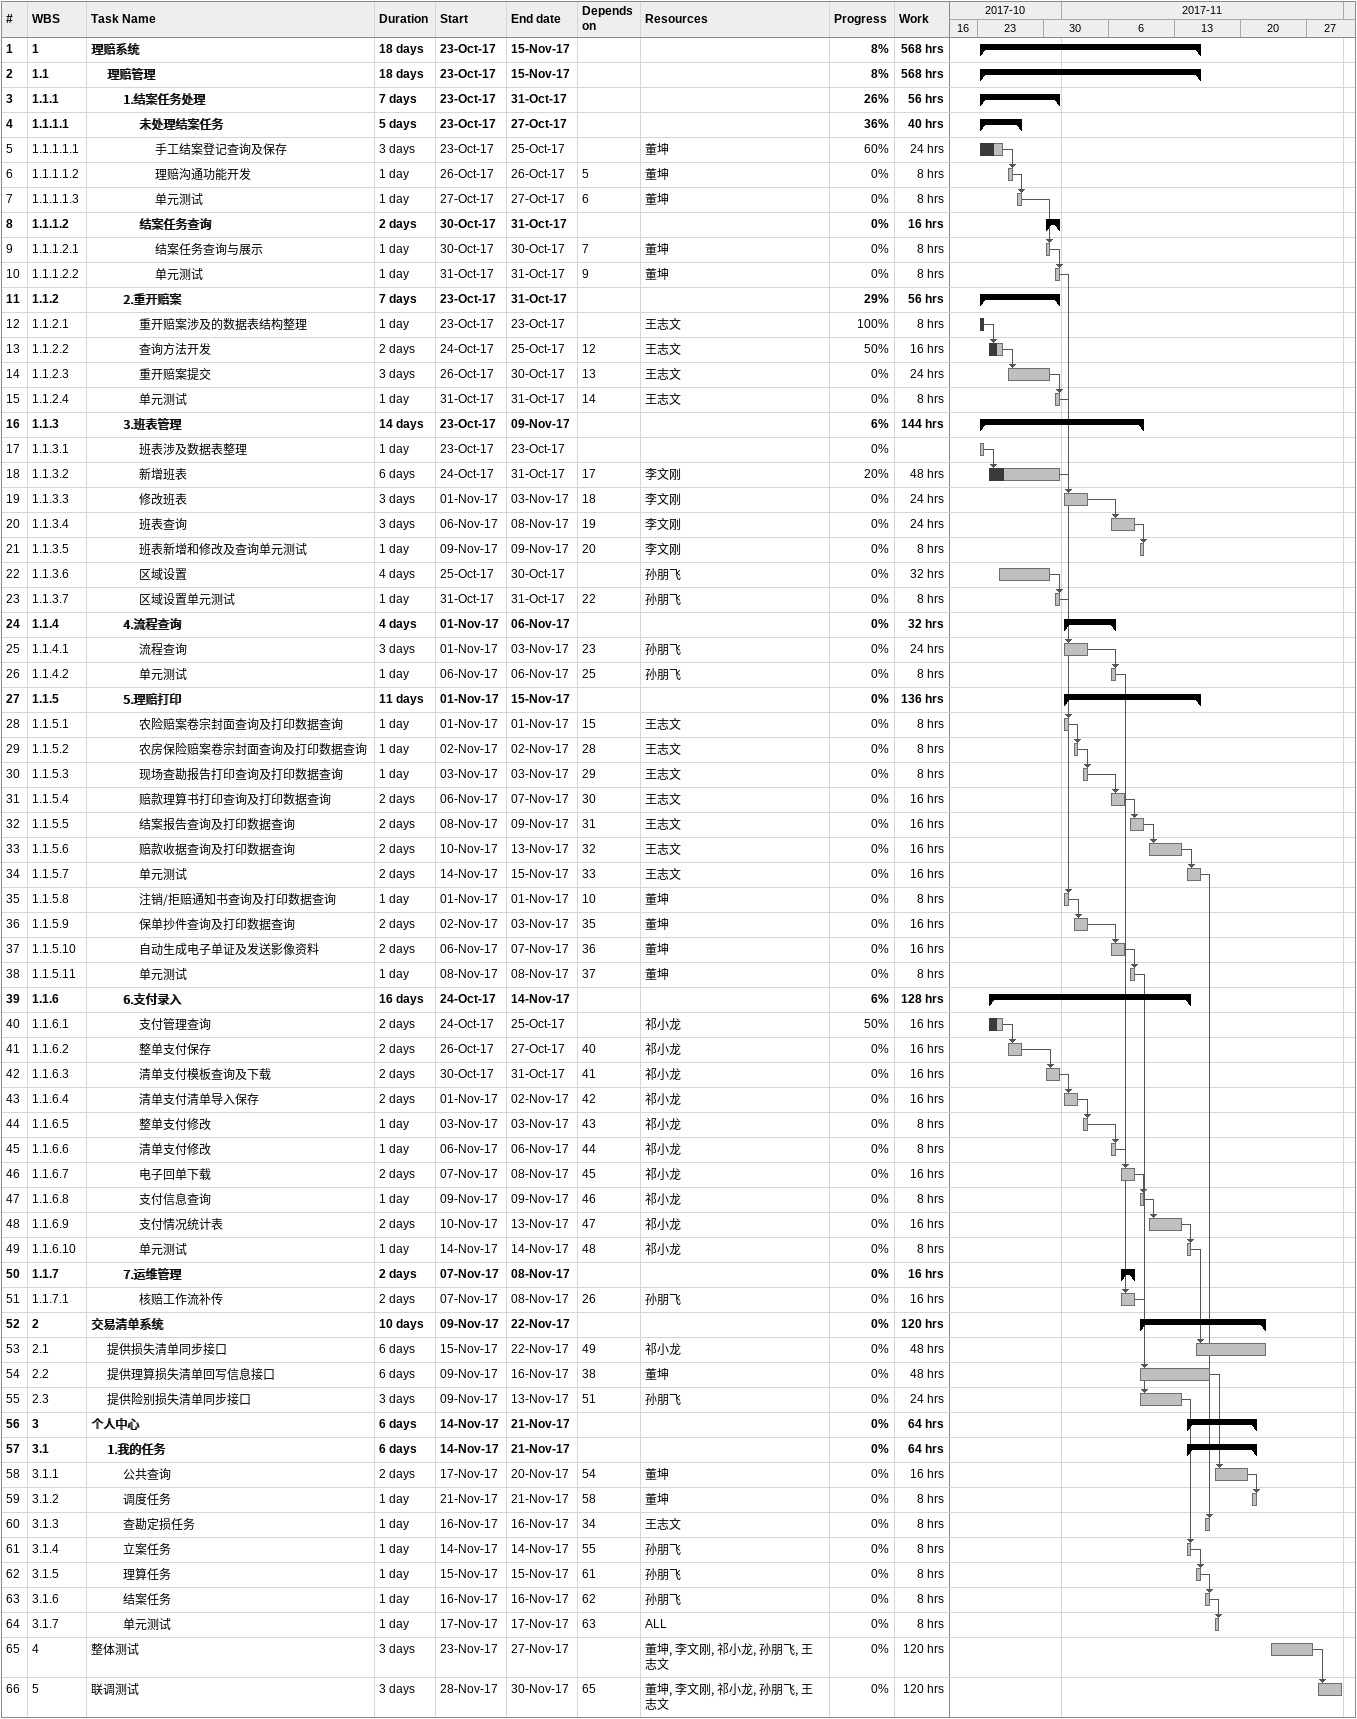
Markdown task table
| ID | WBS | Task | Duration | Start | Finish | Predecessors | Resources | % complete | Work (h) |
|---|---|---|---|---|---|---|---|---|---|
| 1 | 1 | **理赔系统** | 18d | 2017-10-23 | 2017-11-15 |  |  | 8 | 568 |
| 2 | 1.1 | **理赔管理** | 18d | 2017-10-23 | 2017-11-15 |  |  | 8 | 568 |
| 3 | 1.1.1 | **1.结案任务处理** | 7d | 2017-10-23 | 2017-10-31 |  |  | 26 | 56 |
| 4 | 1.1.1.1 | **未处理结案任务** | 5d | 2017-10-23 | 2017-10-27 |  |  | 36 | 40 |
| 5 | 1.1.1.1.1 | 手工结案登记查询及保存 | 3d | 2017-10-23 | 2017-10-25 |  | 董坤 | 60 | 24 |
| 6 | 1.1.1.1.2 | 理赔沟通功能开发 | 1d | 2017-10-26 | 2017-10-26 | 5 | 董坤 | 0 | 8 |
| 7 | 1.1.1.1.3 | 单元测试 | 1d | 2017-10-27 | 2017-10-27 | 6 | 董坤 | 0 | 8 |
| 8 | 1.1.1.2 | **结案任务查询** | 2d | 2017-10-30 | 2017-10-31 |  |  | 0 | 16 |
| 9 | 1.1.1.2.1 | 结案任务查询与展示 | 1d | 2017-10-30 | 2017-10-30 | 7 | 董坤 | 0 | 8 |
| 10 | 1.1.1.2.2 | 单元测试 | 1d | 2017-10-31 | 2017-10-31 | 9 | 董坤 | 0 | 8 |
| 11 | 1.1.2 | **2.重开赔案** | 7d | 2017-10-23 | 2017-10-31 |  |  | 29 | 56 |
| 12 | 1.1.2.1 | 重开赔案涉及的数据表结构整理 | 1d | 2017-10-23 | 2017-10-23 |  | 王志文 | 100 | 8 |
| 13 | 1.1.2.2 | 查询方法开发 | 2d | 2017-10-24 | 2017-10-25 | 12 | 王志文 | 50 | 16 |
| 14 | 1.1.2.3 | 重开赔案提交 | 3d | 2017-10-26 | 2017-10-30 | 13 | 王志文 | 0 | 24 |
| 15 | 1.1.2.4 | 单元测试 | 1d | 2017-10-31 | 2017-10-31 | 14 | 王志文 | 0 | 8 |
| 16 | 1.1.3 | **3.班表管理** | 14d | 2017-10-23 | 2017-11-09 |  |  | 6 | 144 |
| 17 | 1.1.3.1 | 班表涉及数据表整理 | 1d | 2017-10-23 | 2017-10-23 |  |  | 0 |  |
| 18 | 1.1.3.2 | 新增班表 | 6d | 2017-10-24 | 2017-10-31 | 17 | 李文刚 | 20 | 48 |
| 19 | 1.1.3.3 | 修改班表 | 3d | 2017-11-01 | 2017-11-03 | 18 | 李文刚 | 0 | 24 |
| 20 | 1.1.3.4 | 班表查询 | 3d | 2017-11-06 | 2017-11-08 | 19 | 李文刚 | 0 | 24 |
| 21 | 1.1.3.5 | 班表新增和修改及查询单元测试 | 1d | 2017-11-09 | 2017-11-09 | 20 | 李文刚 | 0 | 8 |
| 22 | 1.1.3.6 | 区域设置 | 4d | 2017-10-25 | 2017-10-30 |  | 孙朋飞 | 0 | 32 |
| 23 | 1.1.3.7 | 区域设置单元测试 | 1d | 2017-10-31 | 2017-10-31 | 22 | 孙朋飞 | 0 | 8 |
| 24 | 1.1.4 | **4.流程查询** | 4d | 2017-11-01 | 2017-11-06 |  |  | 0 | 32 |
| 25 | 1.1.4.1 | 流程查询 | 3d | 2017-11-01 | 2017-11-03 | 23 | 孙朋飞 | 0 | 24 |
| 26 | 1.1.4.2 | 单元测试 | 1d | 2017-11-06 | 2017-11-06 | 25 | 孙朋飞 | 0 | 8 |
| 27 | 1.1.5 | **5.理赔打印** | 11d | 2017-11-01 | 2017-11-15 |  |  | 0 | 136 |
| 28 | 1.1.5.1 | 农险赔案卷宗封面查询及打印数据查询 | 1d | 2017-11-01 | 2017-11-01 | 15 | 王志文 | 0 | 8 |
| 29 | 1.1.5.2 | 农房保险赔案卷宗封面查询及打印数据查询 | 1d | 2017-11-02 | 2017-11-02 | 28 | 王志文 | 0 | 8 |
| 30 | 1.1.5.3 | 现场查勘报告打印查询及打印数据查询 | 1d | 2017-11-03 | 2017-11-03 | 29 | 王志文 | 0 | 8 |
| 31 | 1.1.5.4 | 赔款理算书打印查询及打印数据查询 | 2d | 2017-11-06 | 2017-11-07 | 30 | 王志文 | 0 | 16 |
| 32 | 1.1.5.5 | 结案报告查询及打印数据查询 | 2d | 2017-11-08 | 2017-11-09 | 31 | 王志文 | 0 | 16 |
| 33 | 1.1.5.6 | 赔款收据查询及打印数据查询 | 2d | 2017-11-10 | 2017-11-13 | 32 | 王志文 | 0 | 16 |
| 34 | 1.1.5.7 | 单元测试 | 2d | 2017-11-14 | 2017-11-15 | 33 | 王志文 | 0 | 16 |
| 35 | 1.1.5.8 | 注销/拒赔通知书查询及打印数据查询 | 1d | 2017-11-01 | 2017-11-01 | 10 | 董坤 | 0 | 8 |
| 36 | 1.1.5.9 | 保单抄件查询及打印数据查询 | 2d | 2017-11-02 | 2017-11-03 | 35 | 董坤 | 0 | 16 |
| 37 | 1.1.5.10 | 自动生成电子单证及发送影像资料 | 2d | 2017-11-06 | 2017-11-07 | 36 | 董坤 | 0 | 16 |
| 38 | 1.1.5.11 | 单元测试 | 1d | 2017-11-08 | 2017-11-08 | 37 | 董坤 | 0 | 8 |
| 39 | 1.1.6 | **6.支付录入** | 16d | 2017-10-24 | 2017-11-14 |  |  | 6 | 128 |
| 40 | 1.1.6.1 | 支付管理查询 | 2d | 2017-10-24 | 2017-10-25 |  | 祁小龙 | 50 | 16 |
| 41 | 1.1.6.2 | 整单支付保存 | 2d | 2017-10-26 | 2017-10-27 | 40 | 祁小龙 | 0 | 16 |
| 42 | 1.1.6.3 | 清单支付模板查询及下载 | 2d | 2017-10-30 | 2017-10-31 | 41 | 祁小龙 | 0 | 16 |
| 43 | 1.1.6.4 | 清单支付清单导入保存 | 2d | 2017-11-01 | 2017-11-02 | 42 | 祁小龙 | 0 | 16 |
| 44 | 1.1.6.5 | 整单支付修改 | 1d | 2017-11-03 | 2017-11-03 | 43 | 祁小龙 | 0 | 8 |
| 45 | 1.1.6.6 | 清单支付修改 | 1d | 2017-11-06 | 2017-11-06 | 44 | 祁小龙 | 0 | 8 |
| 46 | 1.1.6.7 | 电子回单下载 | 2d | 2017-11-07 | 2017-11-08 | 45 | 祁小龙 | 0 | 16 |
| 47 | 1.1.6.8 | 支付信息查询 | 1d | 2017-11-09 | 2017-11-09 | 46 | 祁小龙 | 0 | 8 |
| 48 | 1.1.6.9 | 支付情况统计表 | 2d | 2017-11-10 | 2017-11-13 | 47 | 祁小龙 | 0 | 16 |
| 49 | 1.1.6.10 | 单元测试 | 1d | 2017-11-14 | 2017-11-14 | 48 | 祁小龙 | 0 | 8 |
| 50 | 1.1.7 | **7.运维管理** | 2d | 2017-11-07 | 2017-11-08 |  |  | 0 | 16 |
| 51 | 1.1.7.1 | 核赔工作流补传 | 2d | 2017-11-07 | 2017-11-08 | 26 | 孙朋飞 | 0 | 16 |
| 52 | 2 | **交易清单系统** | 10d | 2017-11-09 | 2017-11-22 |  |  | 0 | 120 |
| 53 | 2.1 | 提供损失清单同步接口 | 6d | 2017-11-15 | 2017-11-22 | 49 | 祁小龙 | 0 | 48 |
| 54 | 2.2 | 提供理算损失清单回写信息接口 | 6d | 2017-11-09 | 2017-11-16 | 38 | 董坤 | 0 | 48 |
| 55 | 2.3 | 提供险别损失清单同步接口 | 3d | 2017-11-09 | 2017-11-13 | 51 | 孙朋飞 | 0 | 24 |
| 56 | 3 | **个人中心** | 6d | 2017-11-14 | 2017-11-21 |  |  | 0 | 64 |
| 57 | 3.1 | **1.我的任务** | 6d | 2017-11-14 | 2017-11-21 |  |  | 0 | 64 |
| 58 | 3.1.1 | 公共查询 | 2d | 2017-11-17 | 2017-11-20 | 54 | 董坤 | 0 | 16 |
| 59 | 3.1.2 | 调度任务 | 1d | 2017-11-21 | 2017-11-21 | 58 | 董坤 | 0 | 8 |
| 60 | 3.1.3 | 查勘定损任务 | 1d | 2017-11-16 | 2017-11-16 | 34 | 王志文 | 0 | 8 |
| 61 | 3.1.4 | 立案任务 | 1d | 2017-11-14 | 2017-11-14 | 55 | 孙朋飞 | 0 | 8 |
| 62 | 3.1.5 | 理算任务 | 1d | 2017-11-15 | 2017-11-15 | 61 | 孙朋飞 | 0 | 8 |
| 63 | 3.1.6 | 结案任务 | 1d | 2017-11-16 | 2017-11-16 | 62 | 孙朋飞 | 0 | 8 |
| 64 | 3.1.7 | 单元测试 | 1d | 2017-11-17 | 2017-11-17 | 63 | ALL | 0 | 8 |
| 65 | 4 | 整体测试 | 3d | 2017-11-23 | 2017-11-27 |  | 董坤, 李文刚, 祁小龙, 孙朋飞, 王志文 | 0 | 120 |
| 66 | 5 | 联调测试 | 3d | 2017-11-28 | 2017-11-30 | 65 | 董坤, 李文刚, 祁小龙, 孙朋飞, 王志文 | 0 | 120 |
